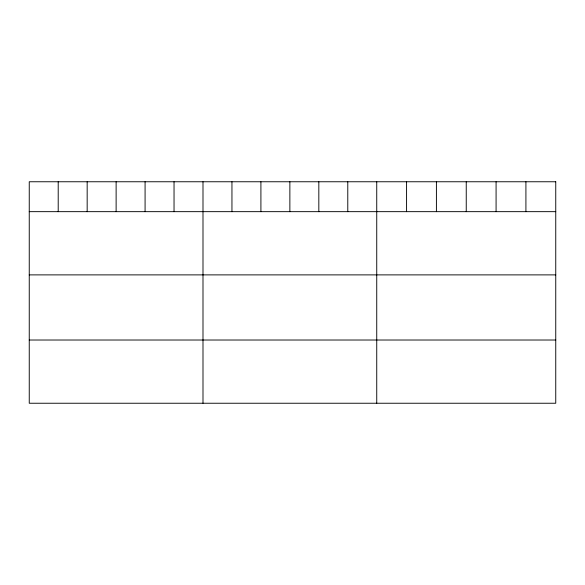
<?xml version="1.0" encoding="UTF-8"?>
<svg xmlns="http://www.w3.org/2000/svg" width="585" height="585" viewBox="0 0 585 585"><rect width="100%" height="100%" fill="white"/><g stroke="black" fill="none" stroke-linecap="round" stroke-linejoin="round"><path stroke-width="0.88" d="M29.25 211.66L555.75 211.66M29.25 274.884L555.75 274.884M29.25 340.017L555.75 340.017M525.915 181.76L525.915 211.66M496.08 181.76L496.08 211.66M466.245 181.76L466.245 211.66M436.41 181.76L436.41 211.66M406.575 181.76L406.575 211.66M376.74 181.76L376.74 403.24M347.782 181.76L347.782 211.66M318.825 181.76L318.825 211.66M289.867 181.76L289.867 211.66M260.91 181.76L260.91 211.66M231.952 181.76L231.952 211.66M202.995 181.76L202.995 403.24M174.037 181.76L174.037 211.66M145.08 181.76L145.08 211.66M116.123 181.76L116.123 211.66M87.165 181.76L87.165 211.66M58.207 181.76L58.207 211.66M555.75 181.76L29.25 181.76L29.25 403.24L555.75 403.24L555.75 181.76"/></g></svg>
